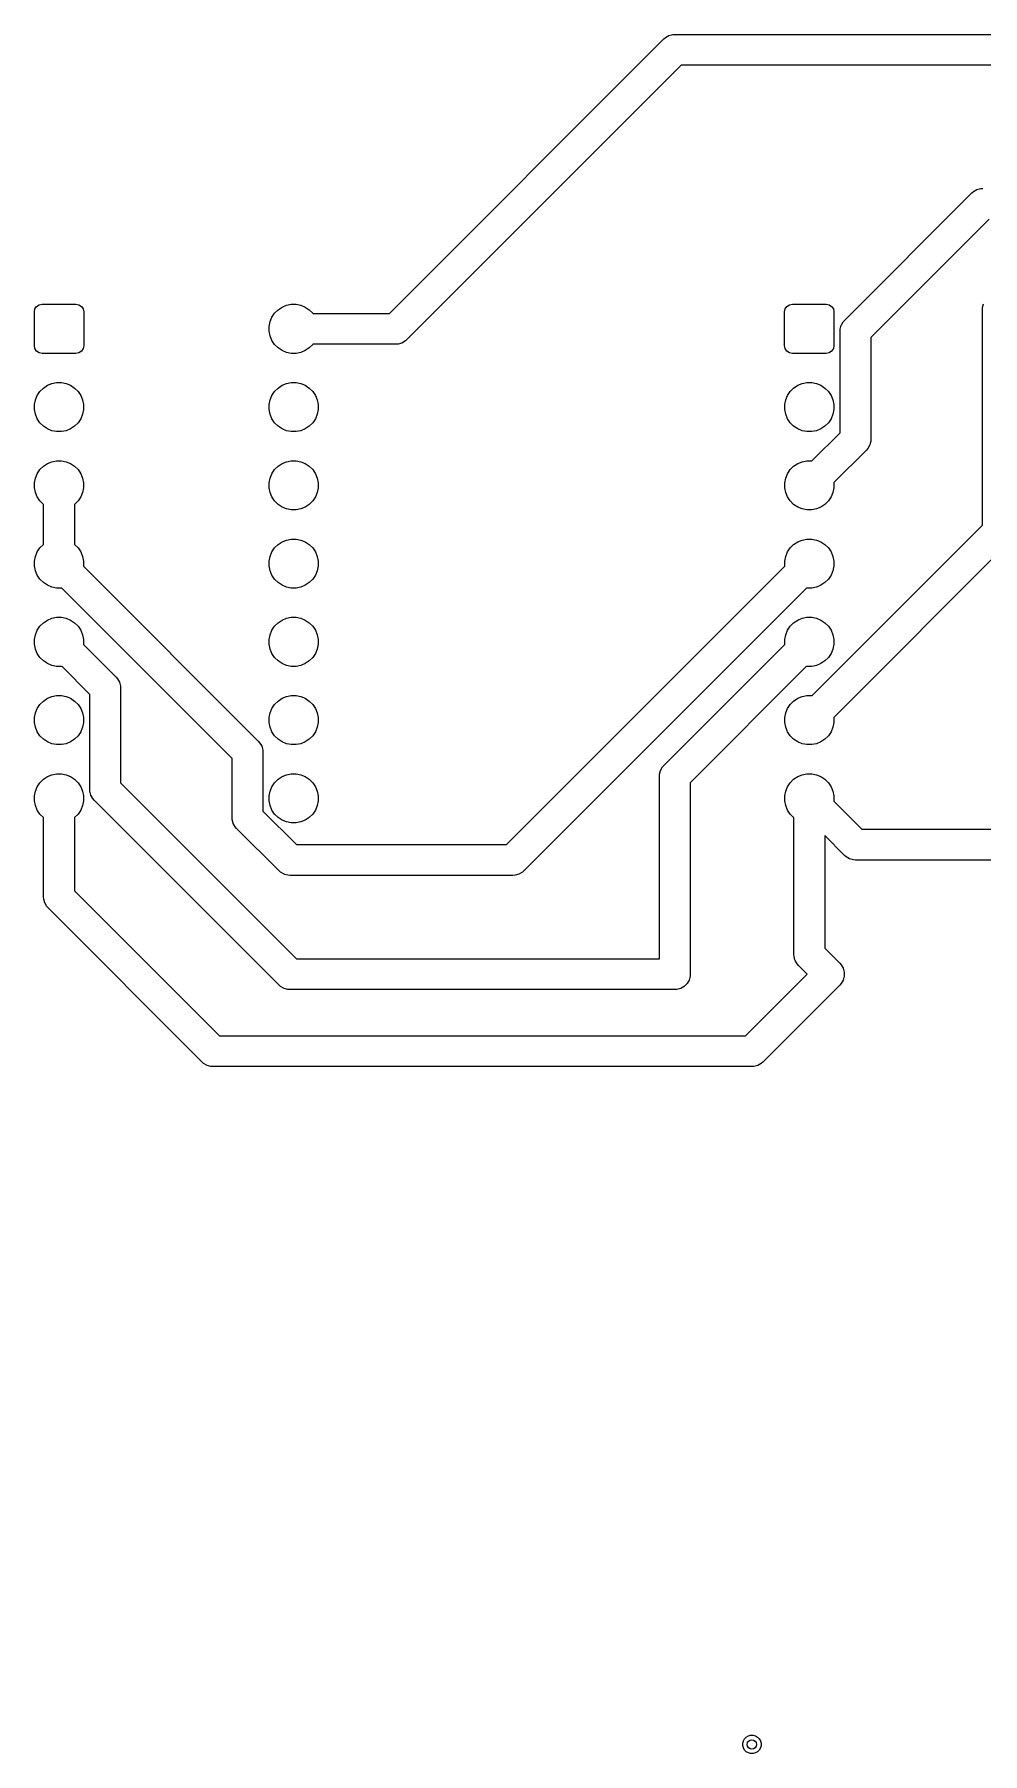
# Model space of a CAD drawing. Header units: inches. Extents: x 4.5 to 6.92, y -4.64 to -2.44.
# Drawn here: x 4.496 to 5.708, y -4.638 to -2.441 of the extents above; entities that cross this region are included whole.
import ezdxf

# ---------------------------------------------------------------- set-up
doc = ezdxf.new("R2010")
doc.units = ezdxf.units.IN
doc.header["$MEASUREMENT"] = 0
doc.layers.add('B.Cu', color=153, linetype='CONTINUOUS', true_color=0x4d7fc4)

msp = doc.modelspace()

# ---------------------------------------------------------------- linework, layer by layer
at = {"layer": 'B.Cu', "linetype": 'CONTINUOUS'}
for p, q in [((4.9503, -2.7974), (5.301, -2.4467)), ((5.301, -2.4467), (5.303, -2.445)), ((5.303, -2.445), (5.3074, -2.4424)), ((5.303, -2.445), (5.303, -2.445)), ((5.3074, -2.4424), (5.3124, -2.4411)), ((5.3124, -2.4411), (5.315, -2.4409)), ((5.3124, -2.4411), (5.3124, -2.4411)), ((5.315, -2.4409), (6.5333, -2.4409)), ((5.3231, -2.4803), (4.9724, -2.831)), ((6.5251, -2.4803), (5.3231, -2.4803)), ((5.5319, -2.8064), (5.6947, -2.6436)), ((5.6947, -2.6436), (5.6967, -2.6419)), ((5.6967, -2.6419), (5.7011, -2.6393)), ((5.6967, -2.6419), (5.6967, -2.6419)), ((5.7011, -2.6393), (5.7061, -2.638)), ((5.7061, -2.638), (5.7087, -2.6378)), ((5.7061, -2.638), (5.7061, -2.638)), ((5.7168, -2.6772), (5.5656, -2.8284)), ((4.4968, -2.7917), (4.4989, -2.7885)), ((4.4989, -2.7885), (4.5021, -2.7864)), ((4.5021, -2.7864), (4.5059, -2.7856)), ((4.5059, -2.7856), (4.5492, -2.7856)), ((4.5492, -2.7856), (4.553, -2.7864)), ((4.553, -2.7864), (4.5562, -2.7885)), ((4.5562, -2.7885), (4.5583, -2.7917)), ((4.8076, -2.7928), (4.8127, -2.7893)), ((4.8127, -2.7893), (4.8184, -2.787)), ((4.8184, -2.787), (4.8245, -2.7858)), ((4.8245, -2.7858), (4.8306, -2.7858)), ((4.8306, -2.7858), (4.8367, -2.787)), ((4.8367, -2.787), (4.8424, -2.7893)), ((4.8424, -2.7893), (4.8475, -2.7928)), ((5.4561, -2.7917), (5.4582, -2.7885)), ((5.4582, -2.7885), (5.4614, -2.7864)), ((5.4614, -2.7864), (5.4652, -2.7856)), ((5.4652, -2.7856), (5.5085, -2.7856)), ((5.5085, -2.7856), (5.5122, -2.7864)), ((5.5122, -2.7864), (5.5154, -2.7885)), ((5.5154, -2.7885), (5.5176, -2.7917)), ((5.7082, -2.7901), (5.7096, -2.7851)), ((4.4961, -2.7955), (4.4968, -2.7917)), ((4.4961, -2.8388), (4.4961, -2.7955)), ((4.5583, -2.7917), (4.5591, -2.7955)), ((4.5591, -2.7955), (4.5591, -2.8388)), ((4.7962, -2.814), (4.7974, -2.808)), ((4.7974, -2.808), (4.7998, -2.8023)), ((4.7998, -2.8023), (4.8032, -2.7971)), ((4.8032, -2.7971), (4.8076, -2.7928)), ((4.8475, -2.7928), (4.8519, -2.7971)), ((4.8519, -2.7971), (4.8521, -2.7974)), ((4.8521, -2.7974), (4.9503, -2.7974)), ((5.4553, -2.7955), (5.4561, -2.7917)), ((5.4553, -2.8388), (5.4553, -2.7955)), ((5.5176, -2.7917), (5.5183, -2.7955)), ((5.5183, -2.7955), (5.5183, -2.8388)), ((5.528, -2.8122), (5.5302, -2.8083)), ((5.5302, -2.8083), (5.5319, -2.8064)), ((5.5302, -2.8083), (5.5302, -2.8083)), ((5.7081, -2.7927), (5.7082, -2.7901)), ((5.7081, -3.068), (5.7081, -2.7927)), ((5.7082, -2.7901), (5.7082, -2.7901)), ((4.7962, -2.8202), (4.7962, -2.814)), ((4.7974, -2.8263), (4.7962, -2.8202)), ((4.7998, -2.832), (4.7974, -2.8263)), ((4.8032, -2.8371), (4.7998, -2.832)), ((4.9704, -2.8327), (4.966, -2.8353)), ((4.9724, -2.831), (4.9704, -2.8327)), ((4.9704, -2.8327), (4.9704, -2.8327)), ((5.5262, -2.8203), (5.5263, -2.8177)), ((5.5262, -2.9499), (5.5262, -2.8203)), ((5.5263, -2.8177), (5.5277, -2.8127)), ((5.5263, -2.8177), (5.5263, -2.8177)), ((5.5277, -2.8127), (5.528, -2.8122)), ((5.5656, -2.8284), (5.5656, -2.9581)), ((4.4968, -2.8425), (4.4961, -2.8388)), ((4.4989, -2.8457), (4.4968, -2.8425)), ((4.5021, -2.8479), (4.4989, -2.8457)), ((4.5059, -2.8486), (4.5021, -2.8479)), ((4.5492, -2.8486), (4.5059, -2.8486)), ((4.553, -2.8479), (4.5492, -2.8486)), ((4.5562, -2.8457), (4.553, -2.8479)), ((4.5583, -2.8425), (4.5562, -2.8457)), ((4.5591, -2.8388), (4.5583, -2.8425)), ((4.8076, -2.8415), (4.8032, -2.8371)), ((4.8127, -2.8449), (4.8076, -2.8415)), ((4.8184, -2.8473), (4.8127, -2.8449)), ((4.8245, -2.8485), (4.8184, -2.8473)), ((4.8306, -2.8485), (4.8245, -2.8485)), ((4.8367, -2.8473), (4.8306, -2.8485)), ((4.8424, -2.8449), (4.8367, -2.8473)), ((4.8475, -2.8415), (4.8424, -2.8449)), ((4.8519, -2.8371), (4.8475, -2.8415)), ((4.8521, -2.8368), (4.8519, -2.8371)), ((4.9585, -2.8368), (4.8521, -2.8368)), ((4.961, -2.8366), (4.9585, -2.8368)), ((4.966, -2.8353), (4.961, -2.8366)), ((4.961, -2.8366), (4.961, -2.8366)), ((5.4561, -2.8425), (5.4553, -2.8388)), ((5.4582, -2.8457), (5.4561, -2.8425)), ((5.4614, -2.8479), (5.4582, -2.8457)), ((5.4652, -2.8486), (5.4614, -2.8479)), ((5.5085, -2.8486), (5.4652, -2.8486)), ((5.5122, -2.8479), (5.5085, -2.8486)), ((5.5154, -2.8457), (5.5122, -2.8479)), ((5.5176, -2.8425), (5.5154, -2.8457)), ((5.5183, -2.8388), (5.5176, -2.8425)), ((4.4998, -2.9023), (4.5032, -2.8971)), ((4.5032, -2.8971), (4.5076, -2.8928)), ((4.5076, -2.8928), (4.5127, -2.8893)), ((4.5127, -2.8893), (4.5184, -2.887)), ((4.5184, -2.887), (4.5245, -2.8858)), ((4.5245, -2.8858), (4.5306, -2.8858)), ((4.5306, -2.8858), (4.5367, -2.887)), ((4.5367, -2.887), (4.5424, -2.8893)), ((4.5424, -2.8893), (4.5475, -2.8928)), ((4.5475, -2.8928), (4.5519, -2.8971)), ((4.5519, -2.8971), (4.5553, -2.9023)), ((4.7998, -2.9023), (4.8032, -2.8971)), ((4.8032, -2.8971), (4.8076, -2.8928)), ((4.8076, -2.8928), (4.8127, -2.8893)), ((4.8127, -2.8893), (4.8184, -2.887)), ((4.8184, -2.887), (4.8245, -2.8858)), ((4.8245, -2.8858), (4.8306, -2.8858)), ((4.8306, -2.8858), (4.8367, -2.887)), ((4.8367, -2.887), (4.8424, -2.8893)), ((4.8424, -2.8893), (4.8475, -2.8928)), ((4.8475, -2.8928), (4.8519, -2.8971)), ((4.8519, -2.8971), (4.8553, -2.9023)), ((5.459, -2.9023), (5.4625, -2.8971)), ((5.4625, -2.8971), (5.4668, -2.8928)), ((5.4668, -2.8928), (5.472, -2.8893)), ((5.472, -2.8893), (5.4777, -2.887)), ((5.4777, -2.887), (5.4837, -2.8858)), ((5.4837, -2.8858), (5.4899, -2.8858)), ((5.4899, -2.8858), (5.496, -2.887)), ((5.496, -2.887), (5.5017, -2.8893)), ((5.5017, -2.8893), (5.5068, -2.8928)), ((5.5068, -2.8928), (5.5112, -2.8971)), ((5.5112, -2.8971), (5.5146, -2.9023)), ((4.4962, -2.914), (4.4974, -2.908)), ((4.4962, -2.9202), (4.4962, -2.914)), ((4.4974, -2.9263), (4.4962, -2.9202)), ((4.4974, -2.908), (4.4998, -2.9023)), ((4.5553, -2.9023), (4.5577, -2.908)), ((4.5577, -2.908), (4.5589, -2.914)), ((4.5589, -2.9202), (4.5577, -2.9263)), ((4.5589, -2.914), (4.5589, -2.9202)), ((4.7962, -2.914), (4.7974, -2.908)), ((4.7962, -2.9202), (4.7962, -2.914)), ((4.7974, -2.9263), (4.7962, -2.9202)), ((4.7974, -2.908), (4.7998, -2.9023)), ((4.8553, -2.9023), (4.8577, -2.908)), ((4.8577, -2.908), (4.8589, -2.914)), ((4.8589, -2.9202), (4.8577, -2.9263)), ((4.8589, -2.914), (4.8589, -2.9202)), ((5.4555, -2.914), (5.4567, -2.908)), ((5.4555, -2.9202), (5.4555, -2.914)), ((5.4567, -2.9263), (5.4555, -2.9202)), ((5.4567, -2.908), (5.459, -2.9023)), ((5.5146, -2.9023), (5.517, -2.908)), ((5.517, -2.908), (5.5182, -2.914)), ((5.5182, -2.9202), (5.517, -2.9263)), ((5.5182, -2.914), (5.5182, -2.9202)), ((4.4998, -2.932), (4.4974, -2.9263)), ((4.5032, -2.9371), (4.4998, -2.932)), ((4.5076, -2.9415), (4.5032, -2.9371)), ((4.5127, -2.9449), (4.5076, -2.9415)), ((4.5475, -2.9415), (4.5424, -2.9449)), ((4.5519, -2.9371), (4.5475, -2.9415)), ((4.5553, -2.932), (4.5519, -2.9371)), ((4.5577, -2.9263), (4.5553, -2.932)), ((4.7998, -2.932), (4.7974, -2.9263)), ((4.8032, -2.9371), (4.7998, -2.932)), ((4.8076, -2.9415), (4.8032, -2.9371)), ((4.8127, -2.9449), (4.8076, -2.9415)), ((4.8475, -2.9415), (4.8424, -2.9449)), ((4.8519, -2.9371), (4.8475, -2.9415)), ((4.8553, -2.932), (4.8519, -2.9371)), ((4.8577, -2.9263), (4.8553, -2.932)), ((5.459, -2.932), (5.4567, -2.9263)), ((5.4625, -2.9371), (5.459, -2.932)), ((5.4668, -2.9415), (5.4625, -2.9371)), ((5.472, -2.9449), (5.4668, -2.9415)), ((5.5068, -2.9415), (5.5017, -2.9449)), ((5.5112, -2.9371), (5.5068, -2.9415)), ((5.5146, -2.932), (5.5112, -2.9371)), ((5.517, -2.9263), (5.5146, -2.932)), ((4.5184, -2.9473), (4.5127, -2.9449)), ((4.5245, -2.9485), (4.5184, -2.9473)), ((4.5306, -2.9485), (4.5245, -2.9485)), ((4.5367, -2.9473), (4.5306, -2.9485)), ((4.5424, -2.9449), (4.5367, -2.9473)), ((4.8184, -2.9473), (4.8127, -2.9449)), ((4.8245, -2.9485), (4.8184, -2.9473)), ((4.8306, -2.9485), (4.8245, -2.9485)), ((4.8367, -2.9473), (4.8306, -2.9485)), ((4.8424, -2.9449), (4.8367, -2.9473)), ((5.4777, -2.9473), (5.472, -2.9449)), ((5.4837, -2.9485), (5.4777, -2.9473)), ((5.4899, -2.9485), (5.4837, -2.9485)), ((5.496, -2.9473), (5.4899, -2.9485)), ((5.4902, -2.9859), (5.5262, -2.9499)), ((5.5017, -2.9449), (5.496, -2.9473)), ((5.5641, -2.9656), (5.5615, -2.9701)), ((5.5646, -2.9637), (5.5641, -2.9656)), ((5.5654, -2.9606), (5.5646, -2.9637)), ((5.5656, -2.9581), (5.5654, -2.9606)), ((5.5654, -2.9606), (5.5654, -2.9606)), ((4.5127, -2.9893), (4.5184, -2.987)), ((4.5184, -2.987), (4.5245, -2.9858)), ((4.5245, -2.9858), (4.5306, -2.9858)), ((4.5306, -2.9858), (4.5367, -2.987)), ((4.5367, -2.987), (4.5424, -2.9893)), ((4.8127, -2.9893), (4.8184, -2.987)), ((4.8184, -2.987), (4.8245, -2.9858)), ((4.8245, -2.9858), (4.8306, -2.9858)), ((4.8306, -2.9858), (4.8367, -2.987)), ((4.8367, -2.987), (4.8424, -2.9893)), ((5.472, -2.9893), (5.4777, -2.987)), ((5.4777, -2.987), (5.4837, -2.9858)), ((5.4837, -2.9858), (5.4899, -2.9858)), ((5.4899, -2.9858), (5.4902, -2.9859)), ((5.5598, -2.972), (5.5181, -3.0137)), ((5.5615, -2.9701), (5.5598, -2.972)), ((5.5615, -2.9701), (5.5615, -2.9701)), ((4.4962, -3.014), (4.4974, -3.008)), ((4.4974, -3.008), (4.4998, -3.0023)), ((4.4998, -3.0023), (4.5032, -2.9971)), ((4.5032, -2.9971), (4.5076, -2.9928)), ((4.5076, -2.9928), (4.5127, -2.9893)), ((4.5424, -2.9893), (4.5475, -2.9928)), ((4.5475, -2.9928), (4.5519, -2.9971)), ((4.5519, -2.9971), (4.5553, -3.0023)), ((4.5553, -3.0023), (4.5577, -3.008)), ((4.5577, -3.008), (4.5589, -3.014)), ((4.7962, -3.014), (4.7974, -3.008)), ((4.7974, -3.008), (4.7998, -3.0023)), ((4.7998, -3.0023), (4.8032, -2.9971)), ((4.8032, -2.9971), (4.8076, -2.9928)), ((4.8076, -2.9928), (4.8127, -2.9893)), ((4.8424, -2.9893), (4.8475, -2.9928)), ((4.8475, -2.9928), (4.8519, -2.9971)), ((4.8519, -2.9971), (4.8553, -3.0023)), ((4.8553, -3.0023), (4.8577, -3.008)), ((4.8577, -3.008), (4.8589, -3.014)), ((5.4555, -3.014), (5.4567, -3.008)), ((5.4567, -3.008), (5.459, -3.0023)), ((5.459, -3.0023), (5.4625, -2.9971)), ((5.4625, -2.9971), (5.4668, -2.9928)), ((5.4668, -2.9928), (5.472, -2.9893)), ((4.4962, -3.0202), (4.4962, -3.014)), ((4.4974, -3.0263), (4.4962, -3.0202)), ((4.4998, -3.032), (4.4974, -3.0263)), ((4.5577, -3.0263), (4.5553, -3.032)), ((4.5589, -3.0202), (4.5577, -3.0263)), ((4.5589, -3.014), (4.5589, -3.0202)), ((4.7962, -3.0202), (4.7962, -3.014)), ((4.7974, -3.0263), (4.7962, -3.0202)), ((4.7998, -3.032), (4.7974, -3.0263)), ((4.8577, -3.0263), (4.8553, -3.032)), ((4.8589, -3.0202), (4.8577, -3.0263)), ((4.8589, -3.014), (4.8589, -3.0202)), ((5.4555, -3.0202), (5.4555, -3.014)), ((5.4567, -3.0263), (5.4555, -3.0202)), ((5.459, -3.032), (5.4567, -3.0263)), ((5.517, -3.0263), (5.5146, -3.032)), ((5.5182, -3.0202), (5.517, -3.0263)), ((5.5181, -3.0137), (5.5182, -3.014)), ((5.5182, -3.014), (5.5182, -3.0202)), ((4.5032, -3.0371), (4.4998, -3.032)), ((4.5076, -3.0415), (4.5032, -3.0371)), ((4.5079, -3.0417), (4.5076, -3.0415)), ((4.5079, -3.0926), (4.5079, -3.0417)), ((4.5475, -3.0415), (4.5472, -3.0417)), ((4.5472, -3.0417), (4.5472, -3.0926)), ((4.5519, -3.0371), (4.5475, -3.0415)), ((4.5553, -3.032), (4.5519, -3.0371)), ((4.8032, -3.0371), (4.7998, -3.032)), ((4.8076, -3.0415), (4.8032, -3.0371)), ((4.8127, -3.0449), (4.8076, -3.0415)), ((4.8184, -3.0473), (4.8127, -3.0449)), ((4.8245, -3.0485), (4.8184, -3.0473)), ((4.8306, -3.0485), (4.8245, -3.0485)), ((4.8367, -3.0473), (4.8306, -3.0485)), ((4.8424, -3.0449), (4.8367, -3.0473)), ((4.8475, -3.0415), (4.8424, -3.0449)), ((4.8519, -3.0371), (4.8475, -3.0415)), ((4.8553, -3.032), (4.8519, -3.0371)), ((5.4625, -3.0371), (5.459, -3.032)), ((5.4668, -3.0415), (5.4625, -3.0371)), ((5.472, -3.0449), (5.4668, -3.0415)), ((5.4777, -3.0473), (5.472, -3.0449)), ((5.4837, -3.0485), (5.4777, -3.0473)), ((5.4899, -3.0485), (5.4837, -3.0485)), ((5.496, -3.0473), (5.4899, -3.0485)), ((5.5017, -3.0449), (5.496, -3.0473)), ((5.5068, -3.0415), (5.5017, -3.0449)), ((5.5112, -3.0371), (5.5068, -3.0415)), ((5.5146, -3.032), (5.5112, -3.0371)), ((5.4902, -3.2859), (5.7081, -3.068)), ((4.4998, -3.1023), (4.5032, -3.0971)), ((4.5032, -3.0971), (4.5076, -3.0928)), ((4.5076, -3.0928), (4.5079, -3.0926)), ((4.5472, -3.0926), (4.5475, -3.0928)), ((4.5475, -3.0928), (4.5519, -3.0971)), ((4.5519, -3.0971), (4.5553, -3.1023)), ((4.7998, -3.1023), (4.8032, -3.0971)), ((4.8032, -3.0971), (4.8076, -3.0928)), ((4.8076, -3.0928), (4.8127, -3.0893)), ((4.8127, -3.0893), (4.8184, -3.087)), ((4.8184, -3.087), (4.8245, -3.0858)), ((4.8245, -3.0858), (4.8306, -3.0858)), ((4.8306, -3.0858), (4.8367, -3.087)), ((4.8367, -3.087), (4.8424, -3.0893)), ((4.8424, -3.0893), (4.8475, -3.0928)), ((4.8475, -3.0928), (4.8519, -3.0971)), ((4.8519, -3.0971), (4.8553, -3.1023)), ((5.459, -3.1023), (5.4625, -3.0971)), ((5.4625, -3.0971), (5.4668, -3.0928)), ((5.4668, -3.0928), (5.472, -3.0893)), ((5.472, -3.0893), (5.4777, -3.087)), ((5.4777, -3.087), (5.4837, -3.0858)), ((5.4837, -3.0858), (5.4899, -3.0858)), ((5.4899, -3.0858), (5.496, -3.087)), ((5.496, -3.087), (5.5017, -3.0893)), ((5.5017, -3.0893), (5.5068, -3.0928)), ((5.5068, -3.0928), (5.5112, -3.0971)), ((5.5112, -3.0971), (5.5146, -3.1023)), ((5.7417, -3.0901), (5.5181, -3.3137)), ((4.4962, -3.114), (4.4974, -3.108)), ((4.4962, -3.1202), (4.4962, -3.114)), ((4.4974, -3.108), (4.4998, -3.1023)), ((4.5553, -3.1023), (4.5577, -3.108)), ((4.5577, -3.108), (4.5589, -3.114)), ((4.5589, -3.114), (4.5589, -3.1202)), ((4.7962, -3.114), (4.7974, -3.108)), ((4.7962, -3.1202), (4.7962, -3.114)), ((4.7974, -3.108), (4.7998, -3.1023)), ((4.8553, -3.1023), (4.8577, -3.108)), ((4.8577, -3.108), (4.8589, -3.114)), ((4.8589, -3.114), (4.8589, -3.1202)), ((5.4555, -3.114), (5.4567, -3.108)), ((5.4555, -3.1202), (5.4555, -3.114)), ((5.4567, -3.108), (5.459, -3.1023)), ((5.5146, -3.1023), (5.517, -3.108)), ((5.517, -3.108), (5.5182, -3.114)), ((5.5182, -3.114), (5.5182, -3.1202)), ((4.4974, -3.1263), (4.4962, -3.1202)), ((4.4998, -3.132), (4.4974, -3.1263)), ((4.5032, -3.1371), (4.4998, -3.132)), ((4.5076, -3.1415), (4.5032, -3.1371)), ((4.5589, -3.1202), (4.5588, -3.1206)), ((4.5588, -3.1206), (4.7824, -3.3442)), ((4.7974, -3.1263), (4.7962, -3.1202)), ((4.7998, -3.132), (4.7974, -3.1263)), ((4.8032, -3.1371), (4.7998, -3.132)), ((4.8076, -3.1415), (4.8032, -3.1371)), ((4.8519, -3.1371), (4.8475, -3.1415)), ((4.8553, -3.132), (4.8519, -3.1371)), ((4.8577, -3.1263), (4.8553, -3.132)), ((4.8589, -3.1202), (4.8577, -3.1263)), ((5.0999, -3.4762), (5.4555, -3.1206)), ((5.4555, -3.1206), (5.4555, -3.1202)), ((5.5112, -3.1371), (5.5068, -3.1415)), ((5.5146, -3.132), (5.5112, -3.1371)), ((5.517, -3.1263), (5.5146, -3.132)), ((5.5182, -3.1202), (5.517, -3.1263)), ((4.5127, -3.1449), (4.5076, -3.1415)), ((4.5184, -3.1473), (4.5127, -3.1449)), ((4.5245, -3.1485), (4.5184, -3.1473)), ((4.5306, -3.1485), (4.5245, -3.1485)), ((4.531, -3.1484), (4.5306, -3.1485)), ((4.7488, -3.3662), (4.531, -3.1484)), ((4.8127, -3.1449), (4.8076, -3.1415)), ((4.8184, -3.1473), (4.8127, -3.1449)), ((4.8245, -3.1485), (4.8184, -3.1473)), ((4.8306, -3.1485), (4.8245, -3.1485)), ((4.8367, -3.1473), (4.8306, -3.1485)), ((4.8424, -3.1449), (4.8367, -3.1473)), ((4.8475, -3.1415), (4.8424, -3.1449)), ((5.4834, -3.1484), (5.1219, -3.5098)), ((5.4837, -3.1485), (5.4834, -3.1484)), ((5.4899, -3.1485), (5.4837, -3.1485)), ((5.496, -3.1473), (5.4899, -3.1485)), ((5.5017, -3.1449), (5.496, -3.1473)), ((5.5068, -3.1415), (5.5017, -3.1449)), ((4.4974, -3.208), (4.4998, -3.2023)), ((4.4998, -3.2023), (4.5032, -3.1971)), ((4.5032, -3.1971), (4.5076, -3.1928)), ((4.5076, -3.1928), (4.5127, -3.1893)), ((4.5127, -3.1893), (4.5184, -3.187)), ((4.5184, -3.187), (4.5245, -3.1858)), ((4.5245, -3.1858), (4.5306, -3.1858)), ((4.5306, -3.1858), (4.5367, -3.187)), ((4.5367, -3.187), (4.5424, -3.1893)), ((4.5424, -3.1893), (4.5475, -3.1928)), ((4.5475, -3.1928), (4.5519, -3.1971)), ((4.5519, -3.1971), (4.5553, -3.2023)), ((4.5553, -3.2023), (4.5577, -3.208)), ((4.7974, -3.208), (4.7998, -3.2023)), ((4.7998, -3.2023), (4.8032, -3.1971)), ((4.8032, -3.1971), (4.8076, -3.1928)), ((4.8076, -3.1928), (4.8127, -3.1893)), ((4.8127, -3.1893), (4.8184, -3.187)), ((4.8184, -3.187), (4.8245, -3.1858)), ((4.8245, -3.1858), (4.8306, -3.1858)), ((4.8306, -3.1858), (4.8367, -3.187)), ((4.8367, -3.187), (4.8424, -3.1893)), ((4.8424, -3.1893), (4.8475, -3.1928)), ((4.8475, -3.1928), (4.8519, -3.1971)), ((4.8519, -3.1971), (4.8553, -3.2023)), ((4.8553, -3.2023), (4.8577, -3.208)), ((5.4567, -3.208), (5.459, -3.2023)), ((5.459, -3.2023), (5.4625, -3.1971)), ((5.4625, -3.1971), (5.4668, -3.1928)), ((5.4668, -3.1928), (5.472, -3.1893)), ((5.472, -3.1893), (5.4777, -3.187)), ((5.4777, -3.187), (5.4837, -3.1858)), ((5.4837, -3.1858), (5.4899, -3.1858)), ((5.4899, -3.1858), (5.496, -3.187)), ((5.496, -3.187), (5.5017, -3.1893)), ((5.5017, -3.1893), (5.5068, -3.1928)), ((5.5068, -3.1928), (5.5112, -3.1971)), ((5.5112, -3.1971), (5.5146, -3.2023)), ((5.5146, -3.2023), (5.517, -3.208)), ((4.4962, -3.214), (4.4974, -3.208)), ((4.4962, -3.2202), (4.4962, -3.214)), ((4.4974, -3.2263), (4.4962, -3.2202)), ((4.4998, -3.232), (4.4974, -3.2263)), ((4.5577, -3.208), (4.5589, -3.214)), ((4.5589, -3.2202), (4.5588, -3.2206)), ((4.5588, -3.2206), (4.6005, -3.2623)), ((4.5589, -3.214), (4.5589, -3.2202)), ((4.7962, -3.214), (4.7974, -3.208)), ((4.7962, -3.2202), (4.7962, -3.214)), ((4.7974, -3.2263), (4.7962, -3.2202)), ((4.7998, -3.232), (4.7974, -3.2263)), ((4.8577, -3.2263), (4.8553, -3.232)), ((4.8577, -3.208), (4.8589, -3.214)), ((4.8589, -3.2202), (4.8577, -3.2263)), ((4.8589, -3.214), (4.8589, -3.2202)), ((5.301, -3.3751), (5.4555, -3.2206)), ((5.4555, -3.214), (5.4567, -3.208)), ((5.4555, -3.2202), (5.4555, -3.214)), ((5.4555, -3.2206), (5.4555, -3.2202)), ((5.517, -3.2263), (5.5146, -3.232)), ((5.517, -3.208), (5.5182, -3.214)), ((5.5182, -3.2202), (5.517, -3.2263)), ((5.5182, -3.214), (5.5182, -3.2202)), ((4.5032, -3.2371), (4.4998, -3.232)), ((4.5076, -3.2415), (4.5032, -3.2371)), ((4.5127, -3.2449), (4.5076, -3.2415)), ((4.5184, -3.2473), (4.5127, -3.2449)), ((4.5245, -3.2485), (4.5184, -3.2473)), ((4.5306, -3.2485), (4.5245, -3.2485)), ((4.531, -3.2484), (4.5306, -3.2485)), ((4.5669, -3.2843), (4.531, -3.2484)), ((4.8032, -3.2371), (4.7998, -3.232)), ((4.8076, -3.2415), (4.8032, -3.2371)), ((4.8127, -3.2449), (4.8076, -3.2415)), ((4.8184, -3.2473), (4.8127, -3.2449)), ((4.8245, -3.2485), (4.8184, -3.2473)), ((4.8306, -3.2485), (4.8245, -3.2485)), ((4.8367, -3.2473), (4.8306, -3.2485)), ((4.8424, -3.2449), (4.8367, -3.2473)), ((4.8475, -3.2415), (4.8424, -3.2449)), ((4.8519, -3.2371), (4.8475, -3.2415)), ((4.8553, -3.232), (4.8519, -3.2371)), ((5.4834, -3.2484), (5.3346, -3.3971)), ((5.4837, -3.2485), (5.4834, -3.2484)), ((5.4899, -3.2485), (5.4837, -3.2485)), ((5.496, -3.2473), (5.4899, -3.2485)), ((5.5017, -3.2449), (5.496, -3.2473)), ((5.5068, -3.2415), (5.5017, -3.2449)), ((5.5112, -3.2371), (5.5068, -3.2415)), ((5.5146, -3.232), (5.5112, -3.2371)), ((4.6005, -3.2623), (4.6022, -3.2642)), ((4.6022, -3.2642), (4.6022, -3.2642)), ((4.6022, -3.2642), (4.6048, -3.2686)), ((4.6048, -3.2686), (4.6061, -3.2736)), ((4.5032, -3.2971), (4.5076, -3.2928)), ((4.5076, -3.2928), (4.5127, -3.2893)), ((4.5127, -3.2893), (4.5184, -3.287)), ((4.5184, -3.287), (4.5245, -3.2858)), ((4.5245, -3.2858), (4.5306, -3.2858)), ((4.5306, -3.2858), (4.5367, -3.287)), ((4.5367, -3.287), (4.5424, -3.2893)), ((4.5424, -3.2893), (4.5475, -3.2928)), ((4.5475, -3.2928), (4.5519, -3.2971)), ((4.5669, -3.4055), (4.5669, -3.2843)), ((4.6061, -3.2736), (4.6061, -3.2736)), ((4.6061, -3.2736), (4.6063, -3.2762)), ((4.6063, -3.2762), (4.6063, -3.3974)), ((4.8032, -3.2971), (4.8076, -3.2928)), ((4.8076, -3.2928), (4.8127, -3.2893)), ((4.8127, -3.2893), (4.8184, -3.287)), ((4.8184, -3.287), (4.8245, -3.2858)), ((4.8245, -3.2858), (4.8306, -3.2858)), ((4.8306, -3.2858), (4.8367, -3.287)), ((4.8367, -3.287), (4.8424, -3.2893)), ((4.8424, -3.2893), (4.8475, -3.2928)), ((4.8475, -3.2928), (4.8519, -3.2971)), ((5.4625, -3.2971), (5.4668, -3.2928)), ((5.4668, -3.2928), (5.472, -3.2893)), ((5.472, -3.2893), (5.4777, -3.287)), ((5.4777, -3.287), (5.4837, -3.2858)), ((5.4837, -3.2858), (5.4899, -3.2858)), ((5.4899, -3.2858), (5.4902, -3.2859)), ((4.4962, -3.314), (4.4974, -3.308)), ((4.4962, -3.3202), (4.4962, -3.314)), ((4.4974, -3.308), (4.4998, -3.3023)), ((4.4998, -3.3023), (4.5032, -3.2971)), ((4.5519, -3.2971), (4.5553, -3.3023)), ((4.5553, -3.3023), (4.5577, -3.308)), ((4.5577, -3.308), (4.5589, -3.314)), ((4.5589, -3.314), (4.5589, -3.3202)), ((4.7962, -3.314), (4.7974, -3.308)), ((4.7962, -3.3202), (4.7962, -3.314)), ((4.7974, -3.308), (4.7998, -3.3023)), ((4.7998, -3.3023), (4.8032, -3.2971)), ((4.8519, -3.2971), (4.8553, -3.3023)), ((4.8553, -3.3023), (4.8577, -3.308)), ((4.8577, -3.308), (4.8589, -3.314)), ((4.8589, -3.314), (4.8589, -3.3202)), ((5.4555, -3.314), (5.4567, -3.308)), ((5.4555, -3.3202), (5.4555, -3.314)), ((5.4567, -3.308), (5.459, -3.3023)), ((5.459, -3.3023), (5.4625, -3.2971)), ((5.5181, -3.3137), (5.5182, -3.314)), ((5.5182, -3.314), (5.5182, -3.3202)), ((4.4974, -3.3263), (4.4962, -3.3202)), ((4.4998, -3.332), (4.4974, -3.3263)), ((4.5032, -3.3371), (4.4998, -3.332)), ((4.5076, -3.3415), (4.5032, -3.3371)), ((4.5519, -3.3371), (4.5475, -3.3415)), ((4.5553, -3.332), (4.5519, -3.3371)), ((4.5577, -3.3263), (4.5553, -3.332)), ((4.5589, -3.3202), (4.5577, -3.3263)), ((4.7974, -3.3263), (4.7962, -3.3202)), ((4.7998, -3.332), (4.7974, -3.3263)), ((4.8032, -3.3371), (4.7998, -3.332)), ((4.8076, -3.3415), (4.8032, -3.3371)), ((4.8519, -3.3371), (4.8475, -3.3415)), ((4.8553, -3.332), (4.8519, -3.3371)), ((4.8577, -3.3263), (4.8553, -3.332)), ((4.8589, -3.3202), (4.8577, -3.3263)), ((5.4567, -3.3263), (5.4555, -3.3202)), ((5.459, -3.332), (5.4567, -3.3263)), ((5.4625, -3.3371), (5.459, -3.332)), ((5.4668, -3.3415), (5.4625, -3.3371)), ((5.5112, -3.3371), (5.5068, -3.3415)), ((5.5146, -3.332), (5.5112, -3.3371)), ((5.517, -3.3263), (5.5146, -3.332)), ((5.5182, -3.3202), (5.517, -3.3263)), ((4.5127, -3.3449), (4.5076, -3.3415)), ((4.5184, -3.3473), (4.5127, -3.3449)), ((4.5245, -3.3485), (4.5184, -3.3473)), ((4.5306, -3.3485), (4.5245, -3.3485)), ((4.5367, -3.3473), (4.5306, -3.3485)), ((4.5424, -3.3449), (4.5367, -3.3473)), ((4.5475, -3.3415), (4.5424, -3.3449)), ((4.7824, -3.3442), (4.7841, -3.3461)), ((4.7841, -3.3461), (4.7841, -3.3461)), ((4.7841, -3.3461), (4.7855, -3.3485)), ((4.7855, -3.3485), (4.7867, -3.3505)), ((4.7867, -3.3505), (4.788, -3.3555)), ((4.788, -3.3555), (4.788, -3.3555)), ((4.788, -3.3555), (4.7882, -3.3581)), ((4.7882, -3.3581), (4.7882, -3.4334)), ((4.8127, -3.3449), (4.8076, -3.3415)), ((4.8184, -3.3473), (4.8127, -3.3449)), ((4.8245, -3.3485), (4.8184, -3.3473)), ((4.8306, -3.3485), (4.8245, -3.3485)), ((4.8367, -3.3473), (4.8306, -3.3485)), ((4.8424, -3.3449), (4.8367, -3.3473)), ((4.8475, -3.3415), (4.8424, -3.3449)), ((5.472, -3.3449), (5.4668, -3.3415)), ((5.4777, -3.3473), (5.472, -3.3449)), ((5.4837, -3.3485), (5.4777, -3.3473)), ((5.4899, -3.3485), (5.4837, -3.3485)), ((5.496, -3.3473), (5.4899, -3.3485)), ((5.5017, -3.3449), (5.496, -3.3473)), ((5.5068, -3.3415), (5.5017, -3.3449)), ((4.7488, -3.4416), (4.7488, -3.3662)), ((5.2954, -3.3864), (5.2968, -3.3814)), ((5.2968, -3.3814), (5.2993, -3.377)), ((5.2993, -3.377), (5.301, -3.3751)), ((5.2993, -3.377), (5.2993, -3.377)), ((4.4974, -3.408), (4.4998, -3.4023)), ((4.4998, -3.4023), (4.5032, -3.3971)), ((4.5032, -3.3971), (4.5076, -3.3928)), ((4.5076, -3.3928), (4.5127, -3.3893)), ((4.5127, -3.3893), (4.5184, -3.387)), ((4.5184, -3.387), (4.5245, -3.3858)), ((4.5245, -3.3858), (4.5306, -3.3858)), ((4.5306, -3.3858), (4.5367, -3.387)), ((4.5367, -3.387), (4.5424, -3.3893)), ((4.5424, -3.3893), (4.5475, -3.3928)), ((4.5475, -3.3928), (4.5519, -3.3971)), ((4.5519, -3.3971), (4.5553, -3.4023)), ((4.5553, -3.4023), (4.5577, -3.408)), ((4.6063, -3.3974), (4.831, -3.622)), ((4.7974, -3.408), (4.7998, -3.4023)), ((4.7998, -3.4023), (4.8032, -3.3971)), ((4.8032, -3.3971), (4.8076, -3.3928)), ((4.8076, -3.3928), (4.8127, -3.3893)), ((4.8127, -3.3893), (4.8184, -3.387)), ((4.8184, -3.387), (4.8245, -3.3858)), ((4.8245, -3.3858), (4.8306, -3.3858)), ((4.8306, -3.3858), (4.8367, -3.387)), ((4.8367, -3.387), (4.8424, -3.3893)), ((4.8424, -3.3893), (4.8475, -3.3928)), ((4.8475, -3.3928), (4.8519, -3.3971)), ((4.8519, -3.3971), (4.8553, -3.4023)), ((4.8553, -3.4023), (4.8577, -3.408)), ((5.2953, -3.389), (5.2954, -3.3864)), ((5.2953, -3.622), (5.2953, -3.389)), ((5.2954, -3.3864), (5.2954, -3.3864)), ((5.3346, -3.3971), (5.3346, -3.6417)), ((5.4567, -3.408), (5.459, -3.4023)), ((5.459, -3.4023), (5.4625, -3.3971)), ((5.4625, -3.3971), (5.4668, -3.3928)), ((5.4668, -3.3928), (5.472, -3.3893)), ((5.472, -3.3893), (5.4777, -3.387)), ((5.4777, -3.387), (5.4837, -3.3858)), ((5.4837, -3.3858), (5.4899, -3.3858)), ((5.4899, -3.3858), (5.496, -3.387)), ((5.496, -3.387), (5.5017, -3.3893)), ((5.5017, -3.3893), (5.5068, -3.3928)), ((5.5068, -3.3928), (5.5112, -3.3971)), ((5.5112, -3.3971), (5.5146, -3.4023)), ((5.5146, -3.4023), (5.517, -3.408)), ((4.4962, -3.414), (4.4974, -3.408)), ((4.4962, -3.4202), (4.4962, -3.414)), ((4.4974, -3.4263), (4.4962, -3.4202)), ((4.4998, -3.432), (4.4974, -3.4263)), ((4.5577, -3.4263), (4.5553, -3.432)), ((4.5577, -3.408), (4.5589, -3.414)), ((4.5589, -3.4202), (4.5577, -3.4263)), ((4.5589, -3.414), (4.5589, -3.4202)), ((4.5671, -3.4081), (4.5669, -3.4055)), ((4.5684, -3.413), (4.5671, -3.4081)), ((4.5671, -3.4081), (4.5671, -3.4081)), ((4.571, -3.4175), (4.5684, -3.413)), ((4.5727, -3.4194), (4.571, -3.4175)), ((4.571, -3.4175), (4.571, -3.4175)), ((4.8089, -3.6557), (4.5727, -3.4194)), ((4.7962, -3.414), (4.7974, -3.408)), ((4.7962, -3.4202), (4.7962, -3.414)), ((4.7974, -3.4263), (4.7962, -3.4202)), ((4.7998, -3.432), (4.7974, -3.4263)), ((4.8577, -3.4263), (4.8553, -3.432)), ((4.8577, -3.408), (4.8589, -3.414)), ((4.8589, -3.4202), (4.8577, -3.4263)), ((4.8589, -3.414), (4.8589, -3.4202)), ((5.4555, -3.414), (5.4567, -3.408)), ((5.4555, -3.4202), (5.4555, -3.414)), ((5.4567, -3.4263), (5.4555, -3.4202)), ((5.459, -3.432), (5.4567, -3.4263)), ((5.517, -3.408), (5.5182, -3.414)), ((5.5182, -3.4202), (5.5181, -3.4206)), ((5.5181, -3.4206), (5.554, -3.4565)), ((5.5182, -3.414), (5.5182, -3.4202)), ((4.5032, -3.4371), (4.4998, -3.432)), ((4.5076, -3.4415), (4.5032, -3.4371)), ((4.5079, -3.4417), (4.5076, -3.4415)), ((4.5079, -3.5433), (4.5079, -3.4417)), ((4.5475, -3.4415), (4.5472, -3.4417)), ((4.5472, -3.4417), (4.5472, -3.5352)), ((4.5519, -3.4371), (4.5475, -3.4415)), ((4.5553, -3.432), (4.5519, -3.4371)), ((4.749, -3.4442), (4.7488, -3.4416)), ((4.7498, -3.4473), (4.749, -3.4442)), ((4.749, -3.4442), (4.749, -3.4442)), ((4.7503, -3.4491), (4.7498, -3.4473)), ((4.7882, -3.4334), (4.831, -3.4762)), ((4.8032, -3.4371), (4.7998, -3.432)), ((4.8076, -3.4415), (4.8032, -3.4371)), ((4.8127, -3.4449), (4.8076, -3.4415)), ((4.8184, -3.4473), (4.8127, -3.4449)), ((4.8245, -3.4485), (4.8184, -3.4473)), ((4.8306, -3.4485), (4.8245, -3.4485)), ((4.8367, -3.4473), (4.8306, -3.4485)), ((4.8424, -3.4449), (4.8367, -3.4473)), ((4.8475, -3.4415), (4.8424, -3.4449)), ((4.8519, -3.4371), (4.8475, -3.4415)), ((4.8553, -3.432), (4.8519, -3.4371)), ((5.4625, -3.4371), (5.459, -3.432)), ((5.4668, -3.4415), (5.4625, -3.4371)), ((5.4671, -3.4417), (5.4668, -3.4415)), ((5.4671, -3.6167), (5.4671, -3.4417)), ((4.7529, -3.4536), (4.7503, -3.4491)), ((4.7546, -3.4555), (4.7529, -3.4536)), ((4.7529, -3.4536), (4.7529, -3.4536)), ((4.8089, -3.5098), (4.7546, -3.4555)), ((5.5319, -3.4901), (5.5065, -3.4646)), ((5.5065, -3.4646), (5.5065, -3.6086)), ((5.554, -3.4565), (6.5226, -3.4565)), ((4.831, -3.4762), (5.0999, -3.4762)), ((5.5339, -3.4918), (5.5319, -3.4901)), ((5.5383, -3.4944), (5.5339, -3.4918)), ((5.5339, -3.4918), (5.5339, -3.4918)), ((4.8109, -3.5115), (4.8089, -3.5098)), ((4.8153, -3.5141), (4.8109, -3.5115)), ((4.8109, -3.5115), (4.8109, -3.5115)), ((4.8164, -3.5144), (4.8153, -3.5141)), ((4.8203, -3.5154), (4.8164, -3.5144)), ((5.1156, -3.5141), (5.1106, -3.5154)), ((5.12, -3.5115), (5.1156, -3.5141)), ((5.1219, -3.5098), (5.12, -3.5115)), ((5.12, -3.5115), (5.12, -3.5115)), ((5.5433, -3.4957), (5.5383, -3.4944)), ((5.5459, -3.4959), (5.5433, -3.4957)), ((5.5433, -3.4957), (5.5433, -3.4957)), ((6.5307, -3.4959), (5.5459, -3.4959)), ((4.5472, -3.5352), (4.7326, -3.7205)), ((4.8228, -3.5156), (4.8203, -3.5154)), ((4.8203, -3.5154), (4.8203, -3.5154)), ((5.108, -3.5156), (4.8228, -3.5156)), ((5.1106, -3.5154), (5.108, -3.5156)), ((5.1106, -3.5154), (5.1106, -3.5154)), ((4.508, -3.5459), (4.5079, -3.5433)), ((4.5094, -3.5508), (4.508, -3.5459)), ((4.508, -3.5459), (4.508, -3.5459)), ((4.5119, -3.5553), (4.5094, -3.5508)), ((4.5136, -3.5572), (4.5119, -3.5553)), ((4.5119, -3.5553), (4.5119, -3.5553)), ((4.7105, -3.7541), (4.5136, -3.5572)), ((4.831, -3.622), (5.2953, -3.622)), ((5.4673, -3.6193), (5.4671, -3.6167)), ((5.4684, -3.6235), (5.4673, -3.6193)), ((5.4673, -3.6193), (5.4673, -3.6193)), ((5.4686, -3.6243), (5.4684, -3.6235)), ((5.4712, -3.6287), (5.4686, -3.6243)), ((5.5065, -3.6086), (5.5257, -3.6278)), ((5.3345, -3.6443), (5.3331, -3.6493)), ((5.3346, -3.6417), (5.3345, -3.6443)), ((5.4052, -3.7205), (5.484, -3.6417)), ((5.4729, -3.6307), (5.4712, -3.6287)), ((5.4712, -3.6287), (5.4712, -3.6287)), ((5.484, -3.6417), (5.4729, -3.6307)), ((5.5257, -3.6278), (5.5274, -3.6297)), ((5.5274, -3.6297), (5.53, -3.6342)), ((5.53, -3.6342), (5.5313, -3.6392)), ((5.5313, -3.6443), (5.53, -3.6493)), ((5.5313, -3.6392), (5.5313, -3.6443)), ((4.8109, -3.6573), (4.8089, -3.6557)), ((4.8153, -3.6599), (4.8109, -3.6573)), ((4.8109, -3.6573), (4.8109, -3.6573)), ((4.8203, -3.6612), (4.8153, -3.6599)), ((4.8228, -3.6614), (4.8203, -3.6612)), ((4.8203, -3.6612), (4.8203, -3.6612)), ((5.315, -3.6614), (4.8228, -3.6614)), ((5.3175, -3.6612), (5.315, -3.6614)), ((5.3225, -3.6599), (5.3175, -3.6612)), ((5.3269, -3.6573), (5.3225, -3.6599)), ((5.3306, -3.6537), (5.3269, -3.6573)), ((5.3331, -3.6493), (5.3306, -3.6537)), ((5.5257, -3.6557), (5.4273, -3.7541)), ((5.5274, -3.6537), (5.5257, -3.6557)), ((5.53, -3.6493), (5.5274, -3.6537)), ((5.5274, -3.6537), (5.5274, -3.6537)), ((4.7326, -3.7205), (5.4052, -3.7205)), ((4.7124, -3.7558), (4.7105, -3.7541)), ((4.7169, -3.7583), (4.7124, -3.7558)), ((4.7124, -3.7558), (4.7124, -3.7558)), ((5.4254, -3.7558), (5.4209, -3.7583)), ((5.4273, -3.7541), (5.4254, -3.7558)), ((5.4254, -3.7558), (5.4254, -3.7558)), ((4.7218, -3.7597), (4.7169, -3.7583)), ((4.7244, -3.7598), (4.7218, -3.7597)), ((4.7218, -3.7597), (4.7218, -3.7597)), ((5.4134, -3.7598), (4.7244, -3.7598)), ((5.416, -3.7597), (5.4134, -3.7598)), ((5.4209, -3.7583), (5.416, -3.7597)), ((5.416, -3.7597), (5.416, -3.7597)), ((5.4017, -4.6244), (5.4025, -4.6215)), ((5.4017, -4.6275), (5.4017, -4.6244)), ((5.4025, -4.6305), (5.4017, -4.6275)), ((5.4025, -4.6215), (5.404, -4.6188)), ((5.404, -4.6332), (5.4025, -4.6305)), ((5.404, -4.6188), (5.4062, -4.6166)), ((5.4062, -4.6354), (5.404, -4.6332)), ((5.4062, -4.6166), (5.4089, -4.6151)), ((5.4089, -4.6151), (5.4118, -4.6143)), ((5.4118, -4.6143), (5.4149, -4.6143)), ((5.4149, -4.6143), (5.4179, -4.6151)), ((5.4179, -4.6151), (5.4206, -4.6166)), ((5.4206, -4.6166), (5.4228, -4.6188)), ((5.4228, -4.6332), (5.4206, -4.6354)), ((5.4228, -4.6188), (5.4243, -4.6215)), ((5.4243, -4.6305), (5.4228, -4.6332)), ((5.4243, -4.6215), (5.4251, -4.6244)), ((5.4251, -4.6275), (5.4243, -4.6305)), ((5.4251, -4.6244), (5.4251, -4.6275)), ((5.4089, -4.6369), (5.4062, -4.6354)), ((5.4118, -4.6377), (5.4089, -4.6369)), ((5.4149, -4.6377), (5.4118, -4.6377)), ((5.4179, -4.6369), (5.4149, -4.6377)), ((5.4206, -4.6354), (5.4179, -4.6369))]:
    msp.add_line(p, q, dxfattribs=at)
at = {"layer": 'B.Cu'}
msp.add_circle((5.4134, -4.626), 0.00591, dxfattribs=at)

doc.saveas('drawing.dxf')
